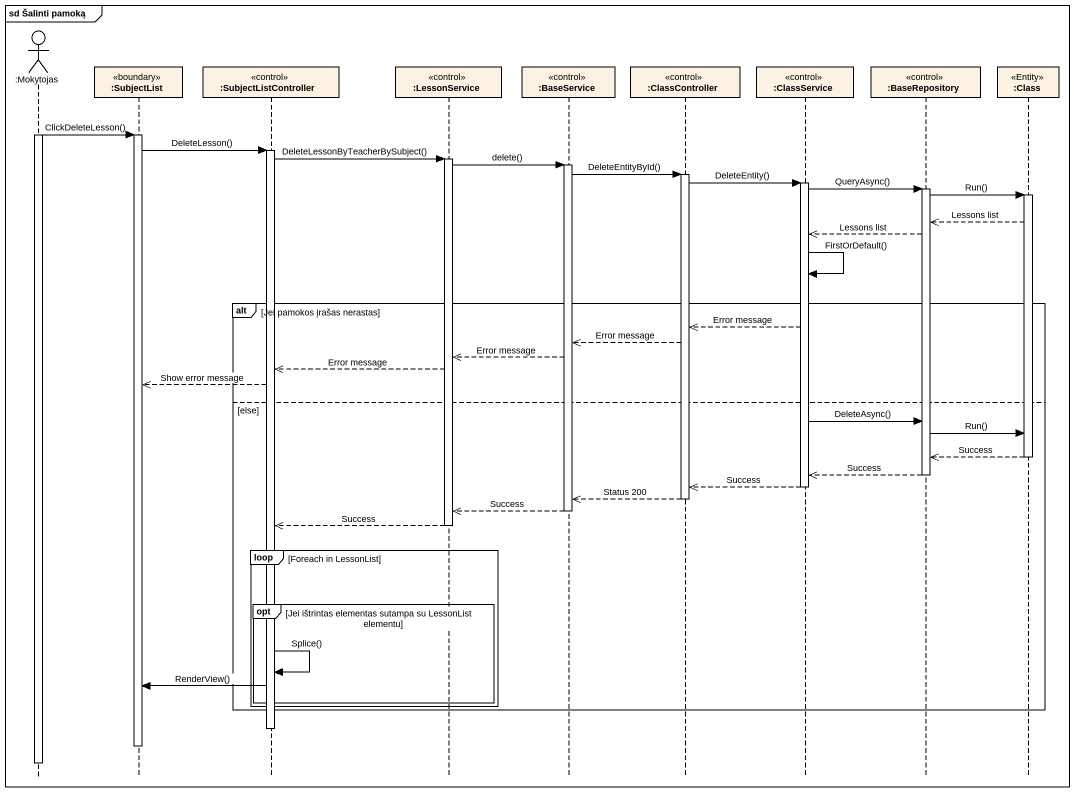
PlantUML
@startuml
mainframe sd Šalinti pamoką
hide footbox
actor ":Mokytojas" as Mokytojas
participant ":SubjectList" as SubjectList <<boundary>>
participant ":SubjectListController" as SubjectListController <<control>>
participant ":LessonService" as LessonService <<control>>
participant ":BaseService" as BaseService <<control>>
participant ":ClassController" as ClassController <<control>>
participant ":ClassService" as ClassService <<control>>
participant ":BaseRepository" as BaseRepository <<control>>
participant ":Class" as Class_ <<Entity>>

activate Mokytojas
Mokytojas -> SubjectList : ClickDeleteLesson()
activate SubjectList
SubjectList -> SubjectListController : DeleteLesson()
activate SubjectListController
SubjectListController -> LessonService : DeleteLessonByTeacherBySubject()
activate LessonService
LessonService -> BaseService : delete()
activate BaseService
BaseService -> ClassController : DeleteEntityById()
activate ClassController
ClassController -> ClassService : DeleteEntity()
activate ClassService
ClassService -> BaseRepository : QueryAsync()
activate BaseRepository
BaseRepository -> Class_ : Run()
activate Class_
Class_ -->> BaseRepository : Lessons list
BaseRepository -->> ClassService : Lessons list
ClassService -> ClassService : FirstOrDefault()
alt Jei pamokos įrašas nerastas
  ClassService -->> ClassController : Error message
  ClassController -->> BaseService : Error message
  BaseService -->> LessonService : Error message
  LessonService -->> SubjectListController : Error message
  SubjectListController -->> SubjectList : Show error message
else else
  ClassService -> BaseRepository : DeleteAsync()
  BaseRepository -> Class_ : Run()
  Class_ -->> BaseRepository : Success
  deactivate Class_
  BaseRepository -->> ClassService : Success
  deactivate BaseRepository
  ClassService -->> ClassController : Success
  deactivate ClassService
  ClassController -->> BaseService : Status 200
  deactivate ClassController
  BaseService -->> LessonService : Success
  deactivate BaseService
  LessonService -->> SubjectListController : Success
  deactivate LessonService
  loop Foreach in LessonList
    opt Jei ištrintas elementas sutampa su LessonList elementu
      SubjectListController -> SubjectListController : Splice()
      SubjectListController -> SubjectList : RenderView()
    end
  end
end
deactivate SubjectListController
deactivate SubjectList
deactivate Mokytojas
@enduml
